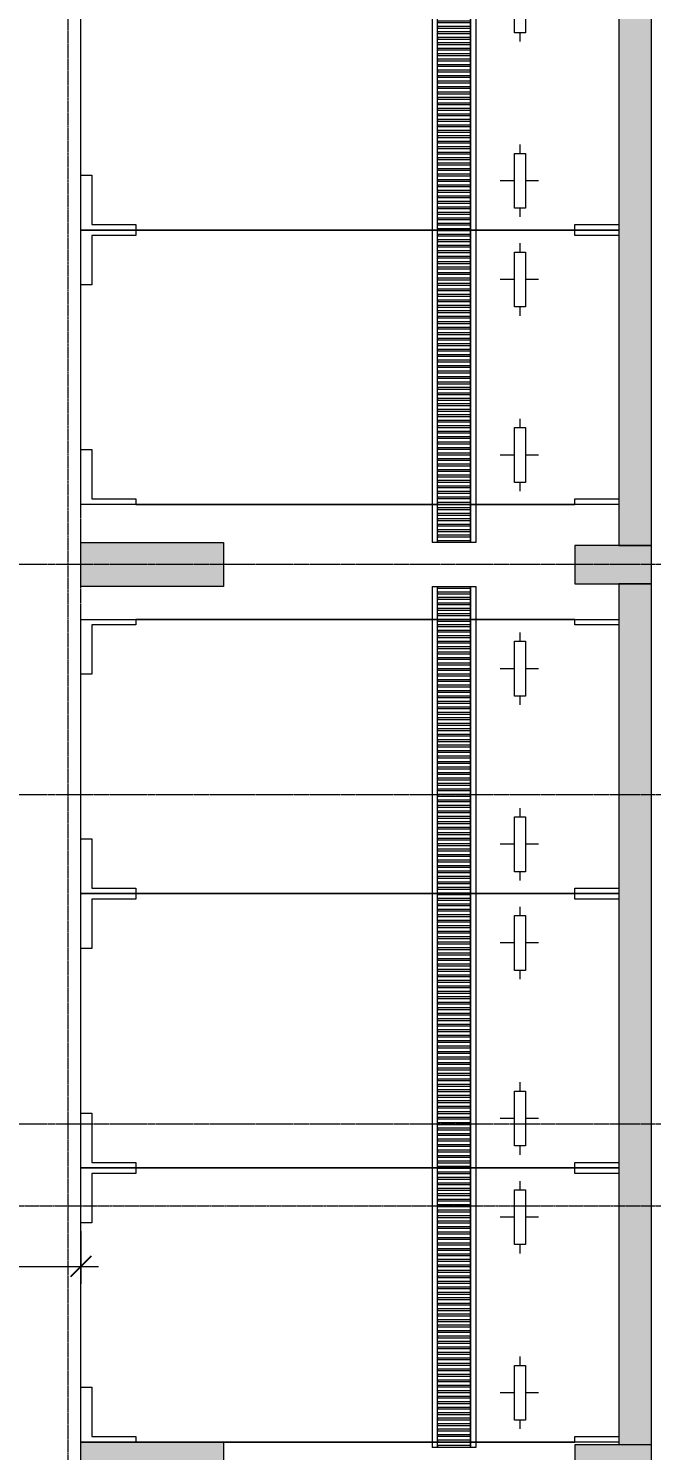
# Model space of a CAD drawing. Header units: millimetres. Extents: x 25998 to 252958, y -15958 to 83425.
# Drawn here: x 121575 to 127253, y 45461 to 58424 of the extents above; entities that cross this region are included whole.
import ezdxf

# ---------------------------------------------------------------- set-up
doc = ezdxf.new("R2010")
doc.units = ezdxf.units.MM
doc.linetypes.add('Dash Dot 3_16_', pattern=[7.9375, 4.7625, -1.5875, 0, -1.5875])
doc.linetypes.add('Grid Line', pattern=[22.225, 12.7, -3.175, 3.175, -3.175])
for name, color, linetype, lineweight in [('0-1', 7, 'Continuous', 5), ('A-ANNO-DIMS', 211, 'Continuous', 9), ('A-ANNO-DIMS-160', 211, 'Continuous', 9), ('A-FLOR', 192, 'Continuous', 9), ('A-FLOR-1', 7, 'Continuous', 9), ('A-WALL-PATT-1', 7, 'Continuous', 9), ('C-PRKG', 70, 'Continuous', 9), ('G-ANNO-SYMB-1', 111, 'Dash Dot 3_16_', 18), ('L-SITE-WALL-1', 250, 'Continuous', 18), ('L-SITE-WALL-2', 7, 'Continuous', 9), ('M-EQPM', 50, 'Continuous', 9), ('S-COLS', 52, 'Continuous', 9), ('S-COLS-1', 52, 'Continuous', 5), ('S-COLS-2', 250, 'Continuous', 18), ('S-COLS-3', 7, 'Continuous', 9), ('S-GRID-1', 1, 'Grid Line', 9)]:
    doc.layers.add(name, color=color, linetype=linetype, lineweight=lineweight)
doc.styles.add('UTM Avo', font='UTM Avo.ttf', dxfattribs={"width": 0.9, "height": 400})
doc.dimstyles.new('1_Dim_chi_tiet_2_5', dxfattribs={"dimscale": 304.8, "dimtxt": 399.720379, "dimasz": 0.629921, "dimexe": 0.524934, "dimexo": 0.0625, "dimgap": 0.052493, "dimtad": 1, "dimdec": 0, "dimrnd": 5, "dimzin": 0, "dimdsep": 46, "dimtxsty": 'UTM Avo', "dimblk1": 'OBLIQUE', "dimblk2": 'OBLIQUE', "dimsah": 1, "dimcen": 0.09, "dimdle": 0.524934, "dimazin": 0, "dimtfac": 1, "dimtdec": 4, "dimtix": 1, "dimtmove": 0, "dimatfit": 3, "dimfxl": 1.049869, "dimfxlon": 1, "dimtvp": 1, "dimtolj": 1, "dimtzin": 0, "dimarcsym": 2})

# ---------------------------------------------------------------- blocks, each defined once
blk = doc.blocks.new('M_Concrete-Rectangular-Column2 - 400x1300-812637-TKCS_MB TẦNG HẦM')
at = {"layer": 'S-COLS'}
blk.add_hatch(color=256, dxfattribs=at).paths.add_polyline_path([(-178, 200), (-650, 200), (-650, -200), (650, -200), (650, 200)])
at = {"layer": 'S-COLS-2'}
for p, q in [((-650, 200), (650, 200)), ((-650, -200), (-650, 200)), ((650, 200), (650, -200)), ((650, -200), (-650, -200))]:
    blk.add_line(p, q, dxfattribs=at)
blk = doc.blocks.new('NCV_TKTC_KET CAU_rvt-1-TKCS_MB TẦNG HẦM')
at = {"layer": 'A-WALL-PATT-1'}
for points in [[(127253, 53712), (127253, 53712), (127253, 61562), (126953, 61562), (126953, 53712), (127045, 53712)], [(127045, 45516), (127253, 45516), (127253, 53362), (126953, 53362), (126953, 45516)]]:
    blk.add_hatch(color=256, dxfattribs=at).paths.add_polyline_path(points)
at = {"layer": 'S-COLS-1'}
blk.add_hatch(color=256, dxfattribs=at).paths.add_polyline_path([(127253, 53362), (127253, 53362), (127253, 53712), (126553, 53712), (126553, 53362), (127045, 53362)])
h = blk.add_hatch(color=256, dxfattribs=at)
h.paths.add_polyline_path([(126953, 45166), (126952, 45166), (126600, 45166)])
h.paths.add_polyline_path([(126949, 45162), (126953, 45162), (126953, 45166), (127253, 45166), (127253, 45512), (126553, 45512), (126553, 45162), (126785, 45162)])
at = {"layer": 'A-FLOR-1'}
blk.add_line((127253, 45512), (127253, 45516), dxfattribs=at)
at = {"layer": 'L-SITE-WALL-1'}
for p, q in [((126953, 61562), (126953, 53712)), ((127253, 53712), (127253, 61562)), ((126953, 53362), (126953, 45516)), ((127253, 45516), (127253, 53362)), ((126953, 45516), (127253, 45516))]:
    blk.add_line(p, q, dxfattribs=at)
at = {"layer": 'L-SITE-WALL-2'}
for p, q in [((126953, 53712), (127253, 53712)), ((127253, 53362), (126953, 53362))]:
    blk.add_line(p, q, dxfattribs=at)
at = {"layer": 'S-COLS-2'}
for p, q in [((126953, 53712), (126553, 53712)), ((126553, 53712), (126553, 53362)), ((127253, 53362), (127253, 53712)), ((126553, 53362), (126953, 53362)), ((127253, 45512), (126553, 45512)), ((126553, 45512), (126553, 45162)), ((127253, 45166), (127253, 45512))]:
    blk.add_line(p, q, dxfattribs=at)
at = {"layer": 'S-COLS-3'}
for p, q in [((127253, 53712), (126953, 53712)), ((126953, 53362), (127253, 53362))]:
    blk.add_line(p, q, dxfattribs=at)
at = {"layer": 'S-COLS'}
for p in [(122703, 53537), (122703, 45337)]:
    blk.add_blockref('M_Concrete-Rectangular-Column2 - 400x1300-812637-TKCS_MB TẦNG HẦM', p, dxfattribs=at)
blk = doc.blocks.new('xe oto1 - xe oto-V10-TKCS_MB TẦNG HẦM')
at = {"layer": 'C-PRKG'}
for p, q in [((-2500, 0), (0, 0)), ((-2500, -4900), (-2500, 0)), ((-500, 0), (0, 0)), ((-500, -100), (-500, 0)), ((0, 0), (0, -500)), ((0, 0), (0, -4900)), ((-2500, 0), (-2000, 0)), ((-2500, -500), (-2500, 0)), ((-2450, -100), (-2450, -500)), ((-2000, -100), (-2450, -100)), ((-2000, 0), (-2000, -100)), ((-50, -100), (-500, -100)), ((-50, -500), (-50, -100)), ((-2450, -500), (-2500, -500)), ((-2500, -500), (-2500, -4500)), ((-2500, -4500), (-2500, -500)), ((0, -500), (-50, -500)), ((0, -500), (0, -4500)), ((0, -4500), (0, -500)), ((-2050, -3950), (-2050, -3820)), ((-2050, -3950), (-2050, -3820)), ((-450, -3950), (-450, -3820)), ((-450, -3950), (-450, -3820)), ((-2300, -4000), (-2380, -4000)), ((-2300, -4000), (-2380, -4000)), ((-2300, -3950), (-1800, -3950)), ((-2300, -4050), (-2300, -3950)), ((-1800, -3950), (-1800, -4050)), ((-1720, -4000), (-1800, -4000)), ((-1720, -4000), (-1800, -4000)), ((-700, -4000), (-780, -4000)), ((-700, -4000), (-780, -4000)), ((-700, -3950), (-200, -3950)), ((-700, -4050), (-700, -3950)), ((-200, -3950), (-200, -4050)), ((-120, -4000), (-200, -4000)), ((-120, -4000), (-200, -4000)), ((-1800, -4050), (-2300, -4050)), ((-2050, -4170), (-2050, -4050)), ((-2050, -4170), (-2050, -4050)), ((-200, -4050), (-700, -4050)), ((-450, -4170), (-450, -4050)), ((-450, -4170), (-450, -4050)), ((-2500, -4500), (-2450, -4500)), ((-2500, -4900), (-2500, -4500)), ((-2450, -4500), (-2450, -4900)), ((-50, -4500), (0, -4500)), ((-50, -4900), (-50, -4500)), ((0, -4500), (0, -4900))]:
    blk.add_line(p, q, dxfattribs=at)
blk = doc.blocks.new('THOAT NUOC 300 - w300-4023447-TKCS_MB TẦNG HẦM')
at = {"layer": 'M-EQPM'}
for p, q in [((-3875, 150), (-3875, 200)), ((3875, 200), (-3875, 200)), ((-3875, -150), (-3875, 150)), ((-3855, 150), (-3875, 150)), ((-3875, 150), (3875, 150)), ((-3855, 150), (-3855, -150)), ((-3825, -150), (-3825, 150)), ((-3805, 150), (-3825, 150)), ((-3805, 150), (-3805, -150)), ((-3775, -150), (-3775, 150)), ((-3755, 150), (-3775, 150)), ((-3755, 150), (-3755, -150)), ((-3725, -150), (-3725, 150)), ((-3705, 150), (-3725, 150)), ((-3705, 150), (-3705, -150)), ((-3676, -150), (-3676, 150)), ((-3656, 150), (-3676, 150)), ((-3656, 150), (-3656, -150)), ((-3626, -150), (-3626, 150)), ((-3606, 150), (-3626, 150)), ((-3606, 150), (-3606, -150)), ((-3576, -150), (-3576, 150)), ((-3556, 150), (-3576, 150)), ((-3556, 150), (-3556, -150)), ((-3526, -150), (-3526, 150)), ((-3506, 150), (-3526, 150)), ((-3506, 150), (-3506, -150)), ((-3476, -150), (-3476, 150)), ((-3456, 150), (-3476, 150)), ((-3456, 150), (-3456, -150)), ((-3426, -150), (-3426, 150)), ((-3406, 150), (-3426, 150)), ((-3406, 150), (-3406, -150)), ((-3376, -150), (-3376, 150)), ((-3356, 150), (-3376, 150)), ((-3356, 150), (-3356, -150)), ((-3326, -150), (-3326, 150)), ((-3306, 150), (-3326, 150)), ((-3306, 150), (-3306, -150)), ((-3277, -150), (-3277, 150)), ((-3257, 150), (-3277, 150)), ((-3257, 150), (-3257, -150)), ((-3227, -150), (-3227, 150)), ((-3207, 150), (-3227, 150)), ((-3207, 150), (-3207, -150)), ((-3177, -150), (-3177, 150)), ((-3157, 150), (-3177, 150)), ((-3157, 150), (-3157, -150)), ((-3127, -150), (-3127, 150)), ((-3107, 150), (-3127, 150)), ((-3107, 150), (-3107, -150)), ((-3077, -150), (-3077, 150)), ((-3057, 150), (-3077, 150)), ((-3057, 150), (-3057, -150)), ((-3027, -150), (-3027, 150)), ((-3007, 150), (-3027, 150)), ((-3007, 150), (-3007, -150)), ((-2977, -150), (-2977, 150)), ((-2957, 150), (-2977, 150)), ((-2957, 150), (-2957, -150)), ((-2927, -150), (-2927, 150)), ((-2907, 150), (-2927, 150)), ((-2907, 150), (-2907, -150)), ((-2878, -150), (-2878, 150)), ((-2858, 150), (-2878, 150)), ((-2858, 150), (-2858, -150)), ((-2828, -150), (-2828, 150)), ((-2808, 150), (-2828, 150)), ((-2808, 150), (-2808, -150)), ((-2778, -150), (-2778, 150)), ((-2758, 150), (-2778, 150)), ((-2758, 150), (-2758, -150)), ((-2728, -150), (-2728, 150)), ((-2708, 150), (-2728, 150)), ((-2708, 150), (-2708, -150)), ((-2678, -150), (-2678, 150)), ((-2658, 150), (-2678, 150)), ((-2658, 150), (-2658, -150)), ((-2628, -150), (-2628, 150)), ((-2608, 150), (-2628, 150)), ((-2608, 150), (-2608, -150)), ((-2578, -150), (-2578, 150)), ((-2558, 150), (-2578, 150)), ((-2558, 150), (-2558, -150)), ((-2528, -150), (-2528, 150)), ((-2508, 150), (-2528, 150)), ((-2508, 150), (-2508, -150)), ((-2479, -150), (-2479, 150)), ((-2459, 150), (-2479, 150)), ((-2459, 150), (-2459, -150)), ((-2429, -150), (-2429, 150)), ((-2409, 150), (-2429, 150)), ((-2409, 150), (-2409, -150)), ((-2379, -150), (-2379, 150)), ((-2359, 150), (-2379, 150)), ((-2359, 150), (-2359, -150)), ((-2329, -150), (-2329, 150)), ((-2309, 150), (-2329, 150)), ((-2309, 150), (-2309, -150)), ((-2279, -150), (-2279, 150)), ((-2259, 150), (-2279, 150)), ((-2259, 150), (-2259, -150)), ((-2229, -150), (-2229, 150)), ((-2209, 150), (-2229, 150)), ((-2209, 150), (-2209, -150)), ((-2179, -150), (-2179, 150)), ((-2159, 150), (-2179, 150)), ((-2159, 150), (-2159, -150)), ((-2130, -150), (-2130, 150)), ((-2110, 150), (-2130, 150)), ((-2110, 150), (-2110, -150)), ((-2080, -150), (-2080, 150)), ((-2060, 150), (-2080, 150)), ((-2060, 150), (-2060, -150)), ((-2030, -150), (-2030, 150)), ((-2010, 150), (-2030, 150)), ((-2010, 150), (-2010, -150)), ((-1980, -150), (-1980, 150)), ((-1960, 150), (-1980, 150)), ((-1960, 150), (-1960, -150)), ((-1930, -150), (-1930, 150)), ((-1910, 150), (-1930, 150)), ((-1910, 150), (-1910, -150)), ((-1880, -150), (-1880, 150)), ((-1860, 150), (-1880, 150)), ((-1860, 150), (-1860, -150)), ((-1830, -150), (-1830, 150)), ((-1810, 150), (-1830, 150)), ((-1810, 150), (-1810, -150)), ((-1780, -150), (-1780, 150)), ((-1760, 150), (-1780, 150)), ((-1760, 150), (-1760, -150)), ((-1731, -150), (-1731, 150)), ((-1711, 150), (-1731, 150)), ((-1711, 150), (-1711, -150)), ((-1681, -150), (-1681, 150)), ((-1661, 150), (-1681, 150)), ((-1661, 150), (-1661, -150)), ((-1631, -150), (-1631, 150)), ((-1611, 150), (-1631, 150)), ((-1611, 150), (-1611, -150)), ((-1581, -150), (-1581, 150)), ((-1561, 150), (-1581, 150)), ((-1561, 150), (-1561, -150)), ((-1531, -150), (-1531, 150)), ((-1511, 150), (-1531, 150)), ((-1511, 150), (-1511, -150)), ((-1481, -150), (-1481, 150)), ((-1461, 150), (-1481, 150)), ((-1461, 150), (-1461, -150)), ((-1431, -150), (-1431, 150)), ((-1411, 150), (-1431, 150)), ((-1411, 150), (-1411, -150)), ((-1381, -150), (-1381, 150)), ((-1361, 150), (-1381, 150)), ((-1361, 150), (-1361, -150)), ((-1332, -150), (-1332, 150)), ((-1312, 150), (-1332, 150)), ((-1312, 150), (-1312, -150)), ((-1282, -150), (-1282, 150)), ((-1262, 150), (-1282, 150)), ((-1262, 150), (-1262, -150)), ((-1232, -150), (-1232, 150)), ((-1212, 150), (-1232, 150)), ((-1212, 150), (-1212, -150)), ((-1182, -150), (-1182, 150)), ((-1162, 150), (-1182, 150)), ((-1162, 150), (-1162, -150)), ((-1132, -150), (-1132, 150)), ((-1112, 150), (-1132, 150)), ((-1112, 150), (-1112, -150)), ((-1082, -150), (-1082, 150)), ((-1062, 150), (-1082, 150)), ((-1062, 150), (-1062, -150)), ((-1032, -150), (-1032, 150)), ((-1012, 150), (-1032, 150)), ((-1012, 150), (-1012, -150)), ((-982, -150), (-982, 150)), ((-962, 150), (-982, 150)), ((-962, 150), (-962, -150)), ((-933, -150), (-933, 150)), ((-913, 150), (-933, 150)), ((-913, 150), (-913, -150)), ((-883, -150), (-883, 150)), ((-863, 150), (-883, 150)), ((-863, 150), (-863, -150)), ((-833, -150), (-833, 150)), ((-813, 150), (-833, 150)), ((-813, 150), (-813, -150)), ((-783, -150), (-783, 150)), ((-763, 150), (-783, 150)), ((-763, 150), (-763, -150)), ((-733, -150), (-733, 150)), ((-713, 150), (-733, 150)), ((-713, 150), (-713, -150)), ((-683, -150), (-683, 150)), ((-663, 150), (-683, 150)), ((-663, 150), (-663, -150)), ((-633, -150), (-633, 150)), ((-613, 150), (-633, 150)), ((-613, 150), (-613, -150)), ((-584, -150), (-584, 150)), ((-564, 150), (-584, 150)), ((-564, 150), (-564, -150)), ((-534, -150), (-534, 150)), ((-514, 150), (-534, 150)), ((-514, 150), (-514, -150)), ((-484, -150), (-484, 150)), ((-464, 150), (-484, 150)), ((-464, 150), (-464, -150)), ((-434, -150), (-434, 150)), ((-414, 150), (-434, 150)), ((-414, 150), (-414, -150)), ((-384, -150), (-384, 150)), ((-364, 150), (-384, 150)), ((-364, 150), (-364, -150)), ((-334, -150), (-334, 150)), ((-314, 150), (-334, 150)), ((-314, 150), (-314, -150)), ((-284, -150), (-284, 150)), ((-264, 150), (-284, 150)), ((-264, 150), (-264, -150)), ((-234, -150), (-234, 150)), ((-214, 150), (-234, 150)), ((-214, 150), (-214, -150)), ((-185, -150), (-185, 150)), ((-165, 150), (-185, 150)), ((-165, 150), (-165, -150)), ((-135, -150), (-135, 150)), ((-115, 150), (-135, 150)), ((-115, 150), (-115, -150)), ((-85, -150), (-85, 150)), ((-65, 150), (-85, 150)), ((-65, 150), (-65, -150)), ((-35, -150), (-35, 150)), ((-15, 150), (-35, 150)), ((-15, 150), (-15, -150)), ((15, -150), (15, 150)), ((35, 150), (15, 150)), ((35, 150), (35, -150)), ((65, -150), (65, 150)), ((85, 150), (65, 150)), ((85, 150), (85, -150)), ((115, -150), (115, 150)), ((135, 150), (115, 150)), ((135, 150), (135, -150)), ((165, -150), (165, 150)), ((185, 150), (165, 150)), ((185, 150), (185, -150)), ((214, -150), (214, 150)), ((234, 150), (214, 150)), ((234, 150), (234, -150)), ((264, -150), (264, 150)), ((284, 150), (264, 150)), ((284, 150), (284, -150)), ((314, -150), (314, 150)), ((334, 150), (314, 150)), ((334, 150), (334, -150)), ((364, -150), (364, 150)), ((384, 150), (364, 150)), ((384, 150), (384, -150)), ((414, -150), (414, 150)), ((434, 150), (414, 150)), ((434, 150), (434, -150)), ((464, -150), (464, 150)), ((484, 150), (464, 150)), ((484, 150), (484, -150)), ((514, -150), (514, 150)), ((534, 150), (514, 150)), ((534, 150), (534, -150)), ((564, -150), (564, 150)), ((584, 150), (564, 150)), ((584, 150), (584, -150)), ((613, -150), (613, 150)), ((633, 150), (613, 150)), ((633, 150), (633, -150)), ((663, -150), (663, 150)), ((683, 150), (663, 150)), ((683, 150), (683, -150)), ((713, -150), (713, 150)), ((733, 150), (713, 150)), ((733, 150), (733, -150)), ((763, -150), (763, 150)), ((783, 150), (763, 150)), ((783, 150), (783, -150)), ((813, -150), (813, 150)), ((833, 150), (813, 150)), ((833, 150), (833, -150)), ((863, -150), (863, 150)), ((883, 150), (863, 150)), ((883, 150), (883, -150)), ((913, -150), (913, 150)), ((933, 150), (913, 150)), ((933, 150), (933, -150)), ((962, -150), (962, 150)), ((982, 150), (962, 150)), ((982, 150), (982, -150)), ((1012, -150), (1012, 150)), ((1032, 150), (1012, 150)), ((1032, 150), (1032, -150)), ((1062, -150), (1062, 150)), ((1082, 150), (1062, 150)), ((1082, 150), (1082, -150)), ((1112, -150), (1112, 150)), ((1132, 150), (1112, 150)), ((1132, 150), (1132, -150)), ((1162, -150), (1162, 150)), ((1182, 150), (1162, 150)), ((1182, 150), (1182, -150)), ((1212, -150), (1212, 150)), ((1232, 150), (1212, 150)), ((1232, 150), (1232, -150)), ((1262, -150), (1262, 150)), ((1282, 150), (1262, 150)), ((1282, 150), (1282, -150)), ((1312, -150), (1312, 150)), ((1332, 150), (1312, 150)), ((1332, 150), (1332, -150)), ((1361, -150), (1361, 150)), ((1381, 150), (1361, 150)), ((1381, 150), (1381, -150)), ((1411, -150), (1411, 150)), ((1431, 150), (1411, 150)), ((1431, 150), (1431, -150)), ((1461, -150), (1461, 150)), ((1481, 150), (1461, 150)), ((1481, 150), (1481, -150)), ((1511, -150), (1511, 150)), ((1531, 150), (1511, 150)), ((1531, 150), (1531, -150)), ((1561, -150), (1561, 150)), ((1581, 150), (1561, 150)), ((1581, 150), (1581, -150)), ((1611, -150), (1611, 150)), ((1631, 150), (1611, 150)), ((1631, 150), (1631, -150)), ((1661, -150), (1661, 150)), ((1681, 150), (1661, 150)), ((1681, 150), (1681, -150)), ((1711, -150), (1711, 150)), ((1731, 150), (1711, 150)), ((1731, 150), (1731, -150)), ((1760, -150), (1760, 150)), ((1780, 150), (1760, 150)), ((1780, 150), (1780, -150)), ((1810, -150), (1810, 150)), ((1830, 150), (1810, 150)), ((1830, 150), (1830, -150)), ((1860, -150), (1860, 150)), ((1880, 150), (1860, 150)), ((1880, 150), (1880, -150)), ((1910, -150), (1910, 150)), ((1930, 150), (1910, 150)), ((1930, 150), (1930, -150)), ((1960, -150), (1960, 150)), ((1980, 150), (1960, 150)), ((1980, 150), (1980, -150)), ((2010, -150), (2010, 150)), ((2030, 150), (2010, 150)), ((2030, 150), (2030, -150)), ((2060, -150), (2060, 150)), ((2080, 150), (2060, 150)), ((2080, 150), (2080, -150)), ((2110, -150), (2110, 150)), ((2130, 150), (2110, 150)), ((2130, 150), (2130, -150)), ((2159, -150), (2159, 150)), ((2179, 150), (2159, 150)), ((2179, 150), (2179, -150)), ((2209, -150), (2209, 150)), ((2229, 150), (2209, 150)), ((2229, 150), (2229, -150)), ((2259, -150), (2259, 150)), ((2279, 150), (2259, 150)), ((2279, 150), (2279, -150)), ((2309, -150), (2309, 150)), ((2329, 150), (2309, 150)), ((2329, 150), (2329, -150)), ((2359, -150), (2359, 150)), ((2379, 150), (2359, 150)), ((2379, 150), (2379, -150)), ((2409, -150), (2409, 150)), ((2429, 150), (2409, 150)), ((2429, 150), (2429, -150)), ((2459, -150), (2459, 150)), ((2479, 150), (2459, 150)), ((2479, 150), (2479, -150)), ((2508, -150), (2508, 150)), ((2528, 150), (2508, 150)), ((2528, 150), (2528, -150)), ((2558, -150), (2558, 150)), ((2578, 150), (2558, 150)), ((2578, 150), (2578, -150)), ((2608, -150), (2608, 150)), ((2628, 150), (2608, 150)), ((2628, 150), (2628, -150)), ((2658, -150), (2658, 150)), ((2678, 150), (2658, 150)), ((2678, 150), (2678, -150)), ((2708, -150), (2708, 150)), ((2728, 150), (2708, 150)), ((2728, 150), (2728, -150)), ((2758, -150), (2758, 150)), ((2778, 150), (2758, 150)), ((2778, 150), (2778, -150)), ((2808, -150), (2808, 150)), ((2828, 150), (2808, 150)), ((2828, 150), (2828, -150)), ((2858, -150), (2858, 150)), ((2878, 150), (2858, 150)), ((2878, 150), (2878, -150)), ((2907, -150), (2907, 150)), ((2927, 150), (2907, 150)), ((2927, 150), (2927, -150)), ((2957, -150), (2957, 150)), ((2977, 150), (2957, 150)), ((2977, 150), (2977, -150)), ((3007, -150), (3007, 150)), ((3027, 150), (3007, 150)), ((3027, 150), (3027, -150)), ((3057, -150), (3057, 150)), ((3077, 150), (3057, 150)), ((3077, 150), (3077, -150)), ((3107, -150), (3107, 150)), ((3127, 150), (3107, 150)), ((3127, 150), (3127, -150)), ((3157, -150), (3157, 150)), ((3177, 150), (3157, 150)), ((3177, 150), (3177, -150)), ((3207, -150), (3207, 150)), ((3227, 150), (3207, 150)), ((3227, 150), (3227, -150)), ((3257, -150), (3257, 150)), ((3277, 150), (3257, 150)), ((3277, 150), (3277, -150)), ((3306, -150), (3306, 150)), ((3326, 150), (3306, 150)), ((3326, 150), (3326, -150)), ((3356, -150), (3356, 150)), ((3376, 150), (3356, 150)), ((3376, 150), (3376, -150)), ((3406, -150), (3406, 150)), ((3426, 150), (3406, 150)), ((3426, 150), (3426, -150)), ((3456, -150), (3456, 150)), ((3476, 150), (3456, 150)), ((3476, 150), (3476, -150)), ((3506, -150), (3506, 150)), ((3526, 150), (3506, 150)), ((3526, 150), (3526, -150)), ((3556, -150), (3556, 150)), ((3576, 150), (3556, 150)), ((3576, 150), (3576, -150)), ((3606, -150), (3606, 150)), ((3626, 150), (3606, 150)), ((3626, 150), (3626, -150)), ((3656, -150), (3656, 150)), ((3676, 150), (3656, 150)), ((3676, 150), (3676, -150)), ((3705, -150), (3705, 150)), ((3725, 150), (3705, 150)), ((3725, 150), (3725, -150)), ((3755, -150), (3755, 150)), ((3775, 150), (3755, 150)), ((3775, 150), (3775, -150)), ((3805, -150), (3805, 150)), ((3825, 150), (3805, 150)), ((3825, 150), (3825, -150)), ((3855, -150), (3855, 150)), ((3875, 150), (3855, 150)), ((3875, 200), (3875, 150)), ((3875, 150), (3875, -150)), ((-3875, -150), (-3855, -150)), ((-3875, -200), (-3875, -150)), ((-3875, -150), (3875, -150)), ((3875, -200), (-3875, -200)), ((-3825, -150), (-3805, -150)), ((-3775, -150), (-3755, -150)), ((-3725, -150), (-3705, -150)), ((-3676, -150), (-3656, -150)), ((-3626, -150), (-3606, -150)), ((-3576, -150), (-3556, -150)), ((-3526, -150), (-3506, -150)), ((-3476, -150), (-3456, -150)), ((-3426, -150), (-3406, -150)), ((-3376, -150), (-3356, -150)), ((-3326, -150), (-3306, -150)), ((-3277, -150), (-3257, -150)), ((-3227, -150), (-3207, -150)), ((-3177, -150), (-3157, -150)), ((-3127, -150), (-3107, -150)), ((-3077, -150), (-3057, -150)), ((-3027, -150), (-3007, -150)), ((-2977, -150), (-2957, -150)), ((-2927, -150), (-2907, -150)), ((-2878, -150), (-2858, -150)), ((-2828, -150), (-2808, -150)), ((-2778, -150), (-2758, -150)), ((-2728, -150), (-2708, -150)), ((-2678, -150), (-2658, -150)), ((-2628, -150), (-2608, -150)), ((-2578, -150), (-2558, -150)), ((-2528, -150), (-2508, -150)), ((-2479, -150), (-2459, -150)), ((-2429, -150), (-2409, -150)), ((-2379, -150), (-2359, -150)), ((-2329, -150), (-2309, -150)), ((-2279, -150), (-2259, -150)), ((-2229, -150), (-2209, -150)), ((-2179, -150), (-2159, -150)), ((-2130, -150), (-2110, -150)), ((-2080, -150), (-2060, -150)), ((-2030, -150), (-2010, -150)), ((-1980, -150), (-1960, -150)), ((-1930, -150), (-1910, -150)), ((-1880, -150), (-1860, -150)), ((-1830, -150), (-1810, -150)), ((-1780, -150), (-1760, -150)), ((-1731, -150), (-1711, -150)), ((-1681, -150), (-1661, -150)), ((-1631, -150), (-1611, -150)), ((-1581, -150), (-1561, -150)), ((-1531, -150), (-1511, -150)), ((-1481, -150), (-1461, -150)), ((-1431, -150), (-1411, -150)), ((-1381, -150), (-1361, -150)), ((-1332, -150), (-1312, -150)), ((-1282, -150), (-1262, -150)), ((-1232, -150), (-1212, -150)), ((-1182, -150), (-1162, -150)), ((-1132, -150), (-1112, -150)), ((-1082, -150), (-1062, -150)), ((-1032, -150), (-1012, -150)), ((-982, -150), (-962, -150)), ((-933, -150), (-913, -150)), ((-883, -150), (-863, -150)), ((-833, -150), (-813, -150)), ((-783, -150), (-763, -150)), ((-733, -150), (-713, -150)), ((-683, -150), (-663, -150)), ((-633, -150), (-613, -150)), ((-584, -150), (-564, -150)), ((-534, -150), (-514, -150)), ((-484, -150), (-464, -150)), ((-434, -150), (-414, -150)), ((-384, -150), (-364, -150)), ((-334, -150), (-314, -150)), ((-284, -150), (-264, -150)), ((-234, -150), (-214, -150)), ((-185, -150), (-165, -150)), ((-135, -150), (-115, -150)), ((-85, -150), (-65, -150)), ((-35, -150), (-15, -150)), ((15, -150), (35, -150)), ((65, -150), (85, -150)), ((115, -150), (135, -150)), ((165, -150), (185, -150)), ((214, -150), (234, -150)), ((264, -150), (284, -150)), ((314, -150), (334, -150)), ((364, -150), (384, -150)), ((414, -150), (434, -150)), ((464, -150), (484, -150)), ((514, -150), (534, -150)), ((564, -150), (584, -150)), ((613, -150), (633, -150)), ((663, -150), (683, -150)), ((713, -150), (733, -150)), ((763, -150), (783, -150)), ((813, -150), (833, -150)), ((863, -150), (883, -150)), ((913, -150), (933, -150)), ((962, -150), (982, -150)), ((1012, -150), (1032, -150)), ((1062, -150), (1082, -150)), ((1112, -150), (1132, -150)), ((1162, -150), (1182, -150)), ((1212, -150), (1232, -150)), ((1262, -150), (1282, -150)), ((1312, -150), (1332, -150)), ((1361, -150), (1381, -150)), ((1411, -150), (1431, -150)), ((1461, -150), (1481, -150)), ((1511, -150), (1531, -150)), ((1561, -150), (1581, -150)), ((1611, -150), (1631, -150)), ((1661, -150), (1681, -150)), ((1711, -150), (1731, -150)), ((1760, -150), (1780, -150)), ((1810, -150), (1830, -150)), ((1860, -150), (1880, -150)), ((1910, -150), (1930, -150)), ((1960, -150), (1980, -150)), ((2010, -150), (2030, -150)), ((2060, -150), (2080, -150)), ((2110, -150), (2130, -150)), ((2159, -150), (2179, -150)), ((2209, -150), (2229, -150)), ((2259, -150), (2279, -150)), ((2309, -150), (2329, -150)), ((2359, -150), (2379, -150)), ((2409, -150), (2429, -150)), ((2459, -150), (2479, -150)), ((2508, -150), (2528, -150)), ((2558, -150), (2578, -150)), ((2608, -150), (2628, -150)), ((2658, -150), (2678, -150)), ((2708, -150), (2728, -150)), ((2758, -150), (2778, -150)), ((2808, -150), (2828, -150)), ((2858, -150), (2878, -150)), ((2907, -150), (2927, -150)), ((2957, -150), (2977, -150)), ((3007, -150), (3027, -150)), ((3057, -150), (3077, -150)), ((3107, -150), (3127, -150)), ((3157, -150), (3177, -150)), ((3207, -150), (3227, -150)), ((3257, -150), (3277, -150)), ((3306, -150), (3326, -150)), ((3356, -150), (3376, -150)), ((3406, -150), (3426, -150)), ((3456, -150), (3476, -150)), ((3506, -150), (3526, -150)), ((3556, -150), (3576, -150)), ((3606, -150), (3626, -150)), ((3656, -150), (3676, -150)), ((3705, -150), (3725, -150)), ((3755, -150), (3775, -150)), ((3805, -150), (3825, -150)), ((3855, -150), (3875, -150)), ((3875, -150), (3875, -200))]:
    blk.add_line(p, q, dxfattribs=at)
blk = doc.blocks.new('THOAT NUOC 300 - w300-4042285-TKCS_MB TẦNG HẦM')
at = {"layer": 'M-EQPM'}
for p, q in [((-3925, 150), (-3925, 200)), ((3925, 200), (-3925, 200)), ((-3925, -150), (-3925, 150)), ((-3905, 150), (-3925, 150)), ((-3925, 150), (3925, 150)), ((-3905, 150), (-3905, -150)), ((-3875, -150), (-3875, 150)), ((-3855, 150), (-3875, 150)), ((-3855, 150), (-3855, -150)), ((-3825, -150), (-3825, 150)), ((-3805, 150), (-3825, 150)), ((-3805, 150), (-3805, -150)), ((-3775, -150), (-3775, 150)), ((-3755, 150), (-3775, 150)), ((-3755, 150), (-3755, -150)), ((-3726, -150), (-3726, 150)), ((-3706, 150), (-3726, 150)), ((-3706, 150), (-3706, -150)), ((-3676, -150), (-3676, 150)), ((-3656, 150), (-3676, 150)), ((-3656, 150), (-3656, -150)), ((-3626, -150), (-3626, 150)), ((-3606, 150), (-3626, 150)), ((-3606, 150), (-3606, -150)), ((-3576, -150), (-3576, 150)), ((-3556, 150), (-3576, 150)), ((-3556, 150), (-3556, -150)), ((-3526, -150), (-3526, 150)), ((-3506, 150), (-3526, 150)), ((-3506, 150), (-3506, -150)), ((-3476, -150), (-3476, 150)), ((-3456, 150), (-3476, 150)), ((-3456, 150), (-3456, -150)), ((-3426, -150), (-3426, 150)), ((-3406, 150), (-3426, 150)), ((-3406, 150), (-3406, -150)), ((-3376, -150), (-3376, 150)), ((-3356, 150), (-3376, 150)), ((-3356, 150), (-3356, -150)), ((-3327, -150), (-3327, 150)), ((-3307, 150), (-3327, 150)), ((-3307, 150), (-3307, -150)), ((-3277, -150), (-3277, 150)), ((-3257, 150), (-3277, 150)), ((-3257, 150), (-3257, -150)), ((-3227, -150), (-3227, 150)), ((-3207, 150), (-3227, 150)), ((-3207, 150), (-3207, -150)), ((-3177, -150), (-3177, 150)), ((-3157, 150), (-3177, 150)), ((-3157, 150), (-3157, -150)), ((-3127, -150), (-3127, 150)), ((-3107, 150), (-3127, 150)), ((-3107, 150), (-3107, -150)), ((-3077, -150), (-3077, 150)), ((-3057, 150), (-3077, 150)), ((-3057, 150), (-3057, -150)), ((-3027, -150), (-3027, 150)), ((-3007, 150), (-3027, 150)), ((-3007, 150), (-3007, -150)), ((-2977, -150), (-2977, 150)), ((-2957, 150), (-2977, 150)), ((-2957, 150), (-2957, -150)), ((-2928, -150), (-2928, 150)), ((-2908, 150), (-2928, 150)), ((-2908, 150), (-2908, -150)), ((-2878, -150), (-2878, 150)), ((-2858, 150), (-2878, 150)), ((-2858, 150), (-2858, -150)), ((-2828, -150), (-2828, 150)), ((-2808, 150), (-2828, 150)), ((-2808, 150), (-2808, -150)), ((-2778, -150), (-2778, 150)), ((-2758, 150), (-2778, 150)), ((-2758, 150), (-2758, -150)), ((-2728, -150), (-2728, 150)), ((-2708, 150), (-2728, 150)), ((-2708, 150), (-2708, -150)), ((-2678, -150), (-2678, 150)), ((-2658, 150), (-2678, 150)), ((-2658, 150), (-2658, -150)), ((-2628, -150), (-2628, 150)), ((-2608, 150), (-2628, 150)), ((-2608, 150), (-2608, -150)), ((-2578, -150), (-2578, 150)), ((-2558, 150), (-2578, 150)), ((-2558, 150), (-2558, -150)), ((-2529, -150), (-2529, 150)), ((-2509, 150), (-2529, 150)), ((-2509, 150), (-2509, -150)), ((-2479, -150), (-2479, 150)), ((-2459, 150), (-2479, 150)), ((-2459, 150), (-2459, -150)), ((-2429, -150), (-2429, 150)), ((-2409, 150), (-2429, 150)), ((-2409, 150), (-2409, -150)), ((-2379, -150), (-2379, 150)), ((-2359, 150), (-2379, 150)), ((-2359, 150), (-2359, -150)), ((-2329, -150), (-2329, 150)), ((-2309, 150), (-2329, 150)), ((-2309, 150), (-2309, -150)), ((-2279, -150), (-2279, 150)), ((-2259, 150), (-2279, 150)), ((-2259, 150), (-2259, -150)), ((-2229, -150), (-2229, 150)), ((-2209, 150), (-2229, 150)), ((-2209, 150), (-2209, -150)), ((-2179, -150), (-2179, 150)), ((-2159, 150), (-2179, 150)), ((-2159, 150), (-2159, -150)), ((-2130, -150), (-2130, 150)), ((-2110, 150), (-2130, 150)), ((-2110, 150), (-2110, -150)), ((-2080, -150), (-2080, 150)), ((-2060, 150), (-2080, 150)), ((-2060, 150), (-2060, -150)), ((-2030, -150), (-2030, 150)), ((-2010, 150), (-2030, 150)), ((-2010, 150), (-2010, -150)), ((-1980, -150), (-1980, 150)), ((-1960, 150), (-1980, 150)), ((-1960, 150), (-1960, -150)), ((-1930, -150), (-1930, 150)), ((-1910, 150), (-1930, 150)), ((-1910, 150), (-1910, -150)), ((-1880, -150), (-1880, 150)), ((-1860, 150), (-1880, 150)), ((-1860, 150), (-1860, -150)), ((-1830, -150), (-1830, 150)), ((-1810, 150), (-1830, 150)), ((-1810, 150), (-1810, -150)), ((-1780, -150), (-1780, 150)), ((-1760, 150), (-1780, 150)), ((-1760, 150), (-1760, -150)), ((-1731, -150), (-1731, 150)), ((-1711, 150), (-1731, 150)), ((-1711, 150), (-1711, -150)), ((-1681, -150), (-1681, 150)), ((-1661, 150), (-1681, 150)), ((-1661, 150), (-1661, -150)), ((-1631, -150), (-1631, 150)), ((-1611, 150), (-1631, 150)), ((-1611, 150), (-1611, -150)), ((-1581, -150), (-1581, 150)), ((-1561, 150), (-1581, 150)), ((-1561, 150), (-1561, -150)), ((-1531, -150), (-1531, 150)), ((-1511, 150), (-1531, 150)), ((-1511, 150), (-1511, -150)), ((-1481, -150), (-1481, 150)), ((-1461, 150), (-1481, 150)), ((-1461, 150), (-1461, -150)), ((-1431, -150), (-1431, 150)), ((-1411, 150), (-1431, 150)), ((-1411, 150), (-1411, -150)), ((-1381, -150), (-1381, 150)), ((-1361, 150), (-1381, 150)), ((-1361, 150), (-1361, -150)), ((-1332, -150), (-1332, 150)), ((-1312, 150), (-1332, 150)), ((-1312, 150), (-1312, -150)), ((-1282, -150), (-1282, 150)), ((-1262, 150), (-1282, 150)), ((-1262, 150), (-1262, -150)), ((-1232, -150), (-1232, 150)), ((-1212, 150), (-1232, 150)), ((-1212, 150), (-1212, -150)), ((-1182, -150), (-1182, 150)), ((-1162, 150), (-1182, 150)), ((-1162, 150), (-1162, -150)), ((-1132, -150), (-1132, 150)), ((-1112, 150), (-1132, 150)), ((-1112, 150), (-1112, -150)), ((-1082, -150), (-1082, 150)), ((-1062, 150), (-1082, 150)), ((-1062, 150), (-1062, -150)), ((-1032, -150), (-1032, 150)), ((-1012, 150), (-1032, 150)), ((-1012, 150), (-1012, -150)), ((-983, -150), (-983, 150)), ((-963, 150), (-983, 150)), ((-963, 150), (-963, -150)), ((-933, -150), (-933, 150)), ((-913, 150), (-933, 150)), ((-913, 150), (-913, -150)), ((-883, -150), (-883, 150)), ((-863, 150), (-883, 150)), ((-863, 150), (-863, -150)), ((-833, -150), (-833, 150)), ((-813, 150), (-833, 150)), ((-813, 150), (-813, -150)), ((-783, -150), (-783, 150)), ((-763, 150), (-783, 150)), ((-763, 150), (-763, -150)), ((-733, -150), (-733, 150)), ((-713, 150), (-733, 150)), ((-713, 150), (-713, -150)), ((-683, -150), (-683, 150)), ((-663, 150), (-683, 150)), ((-663, 150), (-663, -150)), ((-633, -150), (-633, 150)), ((-613, 150), (-633, 150)), ((-613, 150), (-613, -150)), ((-584, -150), (-584, 150)), ((-564, 150), (-584, 150)), ((-564, 150), (-564, -150)), ((-534, -150), (-534, 150)), ((-514, 150), (-534, 150)), ((-514, 150), (-514, -150)), ((-484, -150), (-484, 150)), ((-464, 150), (-484, 150)), ((-464, 150), (-464, -150)), ((-434, -150), (-434, 150)), ((-414, 150), (-434, 150)), ((-414, 150), (-414, -150)), ((-384, -150), (-384, 150)), ((-364, 150), (-384, 150)), ((-364, 150), (-364, -150)), ((-334, -150), (-334, 150)), ((-314, 150), (-334, 150)), ((-314, 150), (-314, -150)), ((-284, -150), (-284, 150)), ((-264, 150), (-284, 150)), ((-264, 150), (-264, -150)), ((-234, -150), (-234, 150)), ((-214, 150), (-234, 150)), ((-214, 150), (-214, -150)), ((-185, -150), (-185, 150)), ((-165, 150), (-185, 150)), ((-165, 150), (-165, -150)), ((-135, -150), (-135, 150)), ((-115, 150), (-135, 150)), ((-115, 150), (-115, -150)), ((-85, -150), (-85, 150)), ((-65, 150), (-85, 150)), ((-65, 150), (-65, -150)), ((-35, -150), (-35, 150)), ((-15, 150), (-35, 150)), ((-15, 150), (-15, -150)), ((15, -150), (15, 150)), ((35, 150), (15, 150)), ((35, 150), (35, -150)), ((65, -150), (65, 150)), ((85, 150), (65, 150)), ((85, 150), (85, -150)), ((115, -150), (115, 150)), ((135, 150), (115, 150)), ((135, 150), (135, -150)), ((165, -150), (165, 150)), ((185, 150), (165, 150)), ((185, 150), (185, -150)), ((214, -150), (214, 150)), ((234, 150), (214, 150)), ((234, 150), (234, -150)), ((264, -150), (264, 150)), ((284, 150), (264, 150)), ((284, 150), (284, -150)), ((314, -150), (314, 150)), ((334, 150), (314, 150)), ((334, 150), (334, -150)), ((364, -150), (364, 150)), ((384, 150), (364, 150)), ((384, 150), (384, -150)), ((414, -150), (414, 150)), ((434, 150), (414, 150)), ((434, 150), (434, -150)), ((464, -150), (464, 150)), ((484, 150), (464, 150)), ((484, 150), (484, -150)), ((514, -150), (514, 150)), ((534, 150), (514, 150)), ((534, 150), (534, -150)), ((564, -150), (564, 150)), ((584, 150), (564, 150)), ((584, 150), (584, -150)), ((613, -150), (613, 150)), ((633, 150), (613, 150)), ((633, 150), (633, -150)), ((663, -150), (663, 150)), ((683, 150), (663, 150)), ((683, 150), (683, -150)), ((713, -150), (713, 150)), ((733, 150), (713, 150)), ((733, 150), (733, -150)), ((763, -150), (763, 150)), ((783, 150), (763, 150)), ((783, 150), (783, -150)), ((813, -150), (813, 150)), ((833, 150), (813, 150)), ((833, 150), (833, -150)), ((863, -150), (863, 150)), ((883, 150), (863, 150)), ((883, 150), (883, -150)), ((913, -150), (913, 150)), ((933, 150), (913, 150)), ((933, 150), (933, -150)), ((963, -150), (963, 150)), ((983, 150), (963, 150)), ((983, 150), (983, -150)), ((1012, -150), (1012, 150)), ((1032, 150), (1012, 150)), ((1032, 150), (1032, -150)), ((1062, -150), (1062, 150)), ((1082, 150), (1062, 150)), ((1082, 150), (1082, -150)), ((1112, -150), (1112, 150)), ((1132, 150), (1112, 150)), ((1132, 150), (1132, -150)), ((1162, -150), (1162, 150)), ((1182, 150), (1162, 150)), ((1182, 150), (1182, -150)), ((1212, -150), (1212, 150)), ((1232, 150), (1212, 150)), ((1232, 150), (1232, -150)), ((1262, -150), (1262, 150)), ((1282, 150), (1262, 150)), ((1282, 150), (1282, -150)), ((1312, -150), (1312, 150)), ((1332, 150), (1312, 150)), ((1332, 150), (1332, -150)), ((1361, -150), (1361, 150)), ((1381, 150), (1361, 150)), ((1381, 150), (1381, -150)), ((1411, -150), (1411, 150)), ((1431, 150), (1411, 150)), ((1431, 150), (1431, -150)), ((1461, -150), (1461, 150)), ((1481, 150), (1461, 150)), ((1481, 150), (1481, -150)), ((1511, -150), (1511, 150)), ((1531, 150), (1511, 150)), ((1531, 150), (1531, -150)), ((1561, -150), (1561, 150)), ((1581, 150), (1561, 150)), ((1581, 150), (1581, -150)), ((1611, -150), (1611, 150)), ((1631, 150), (1611, 150)), ((1631, 150), (1631, -150)), ((1661, -150), (1661, 150)), ((1681, 150), (1661, 150)), ((1681, 150), (1681, -150)), ((1711, -150), (1711, 150)), ((1731, 150), (1711, 150)), ((1731, 150), (1731, -150)), ((1760, -150), (1760, 150)), ((1780, 150), (1760, 150)), ((1780, 150), (1780, -150)), ((1810, -150), (1810, 150)), ((1830, 150), (1810, 150)), ((1830, 150), (1830, -150)), ((1860, -150), (1860, 150)), ((1880, 150), (1860, 150)), ((1880, 150), (1880, -150)), ((1910, -150), (1910, 150)), ((1930, 150), (1910, 150)), ((1930, 150), (1930, -150)), ((1960, -150), (1960, 150)), ((1980, 150), (1960, 150)), ((1980, 150), (1980, -150)), ((2010, -150), (2010, 150)), ((2030, 150), (2010, 150)), ((2030, 150), (2030, -150)), ((2060, -150), (2060, 150)), ((2080, 150), (2060, 150)), ((2080, 150), (2080, -150)), ((2110, -150), (2110, 150)), ((2130, 150), (2110, 150)), ((2130, 150), (2130, -150)), ((2159, -150), (2159, 150)), ((2179, 150), (2159, 150)), ((2179, 150), (2179, -150)), ((2209, -150), (2209, 150)), ((2229, 150), (2209, 150)), ((2229, 150), (2229, -150)), ((2259, -150), (2259, 150)), ((2279, 150), (2259, 150)), ((2279, 150), (2279, -150)), ((2309, -150), (2309, 150)), ((2329, 150), (2309, 150)), ((2329, 150), (2329, -150)), ((2359, -150), (2359, 150)), ((2379, 150), (2359, 150)), ((2379, 150), (2379, -150)), ((2409, -150), (2409, 150)), ((2429, 150), (2409, 150)), ((2429, 150), (2429, -150)), ((2459, -150), (2459, 150)), ((2479, 150), (2459, 150)), ((2479, 150), (2479, -150)), ((2509, -150), (2509, 150)), ((2529, 150), (2509, 150)), ((2529, 150), (2529, -150)), ((2558, -150), (2558, 150)), ((2578, 150), (2558, 150)), ((2578, 150), (2578, -150)), ((2608, -150), (2608, 150)), ((2628, 150), (2608, 150)), ((2628, 150), (2628, -150)), ((2658, -150), (2658, 150)), ((2678, 150), (2658, 150)), ((2678, 150), (2678, -150)), ((2708, -150), (2708, 150)), ((2728, 150), (2708, 150)), ((2728, 150), (2728, -150)), ((2758, -150), (2758, 150)), ((2778, 150), (2758, 150)), ((2778, 150), (2778, -150)), ((2808, -150), (2808, 150)), ((2828, 150), (2808, 150)), ((2828, 150), (2828, -150)), ((2858, -150), (2858, 150)), ((2878, 150), (2858, 150)), ((2878, 150), (2878, -150)), ((2908, -150), (2908, 150)), ((2928, 150), (2908, 150)), ((2928, 150), (2928, -150)), ((2957, -150), (2957, 150)), ((2977, 150), (2957, 150)), ((2977, 150), (2977, -150)), ((3007, -150), (3007, 150)), ((3027, 150), (3007, 150)), ((3027, 150), (3027, -150)), ((3057, -150), (3057, 150)), ((3077, 150), (3057, 150)), ((3077, 150), (3077, -150)), ((3107, -150), (3107, 150)), ((3127, 150), (3107, 150)), ((3127, 150), (3127, -150)), ((3157, -150), (3157, 150)), ((3177, 150), (3157, 150)), ((3177, 150), (3177, -150)), ((3207, -150), (3207, 150)), ((3227, 150), (3207, 150)), ((3227, 150), (3227, -150)), ((3257, -150), (3257, 150)), ((3277, 150), (3257, 150)), ((3277, 150), (3277, -150)), ((3307, -150), (3307, 150)), ((3327, 150), (3307, 150)), ((3327, 150), (3327, -150)), ((3356, -150), (3356, 150)), ((3376, 150), (3356, 150)), ((3376, 150), (3376, -150)), ((3406, -150), (3406, 150)), ((3426, 150), (3406, 150)), ((3426, 150), (3426, -150)), ((3456, -150), (3456, 150)), ((3476, 150), (3456, 150)), ((3476, 150), (3476, -150)), ((3506, -150), (3506, 150)), ((3526, 150), (3506, 150)), ((3526, 150), (3526, -150)), ((3556, -150), (3556, 150)), ((3576, 150), (3556, 150)), ((3576, 150), (3576, -150)), ((3606, -150), (3606, 150)), ((3626, 150), (3606, 150)), ((3626, 150), (3626, -150)), ((3656, -150), (3656, 150)), ((3676, 150), (3656, 150)), ((3676, 150), (3676, -150)), ((3706, -150), (3706, 150)), ((3726, 150), (3706, 150)), ((3726, 150), (3726, -150)), ((3755, -150), (3755, 150)), ((3775, 150), (3755, 150)), ((3775, 150), (3775, -150)), ((3805, -150), (3805, 150)), ((3825, 150), (3805, 150)), ((3825, 150), (3825, -150)), ((3855, -150), (3855, 150)), ((3875, 150), (3855, 150)), ((3875, 150), (3875, -150)), ((3905, -150), (3905, 150)), ((3925, 150), (3905, 150)), ((3925, 200), (3925, 150)), ((3925, 150), (3925, -150)), ((-3925, -150), (-3905, -150)), ((-3925, -200), (-3925, -150)), ((-3925, -150), (3925, -150)), ((3925, -200), (-3925, -200)), ((-3875, -150), (-3855, -150)), ((-3825, -150), (-3805, -150)), ((-3775, -150), (-3755, -150)), ((-3726, -150), (-3706, -150)), ((-3676, -150), (-3656, -150)), ((-3626, -150), (-3606, -150)), ((-3576, -150), (-3556, -150)), ((-3526, -150), (-3506, -150)), ((-3476, -150), (-3456, -150)), ((-3426, -150), (-3406, -150)), ((-3376, -150), (-3356, -150)), ((-3327, -150), (-3307, -150)), ((-3277, -150), (-3257, -150)), ((-3227, -150), (-3207, -150)), ((-3177, -150), (-3157, -150)), ((-3127, -150), (-3107, -150)), ((-3077, -150), (-3057, -150)), ((-3027, -150), (-3007, -150)), ((-2977, -150), (-2957, -150)), ((-2928, -150), (-2908, -150)), ((-2878, -150), (-2858, -150)), ((-2828, -150), (-2808, -150)), ((-2778, -150), (-2758, -150)), ((-2728, -150), (-2708, -150)), ((-2678, -150), (-2658, -150)), ((-2628, -150), (-2608, -150)), ((-2578, -150), (-2558, -150)), ((-2529, -150), (-2509, -150)), ((-2479, -150), (-2459, -150)), ((-2429, -150), (-2409, -150)), ((-2379, -150), (-2359, -150)), ((-2329, -150), (-2309, -150)), ((-2279, -150), (-2259, -150)), ((-2229, -150), (-2209, -150)), ((-2179, -150), (-2159, -150)), ((-2130, -150), (-2110, -150)), ((-2080, -150), (-2060, -150)), ((-2030, -150), (-2010, -150)), ((-1980, -150), (-1960, -150)), ((-1930, -150), (-1910, -150)), ((-1880, -150), (-1860, -150)), ((-1830, -150), (-1810, -150)), ((-1780, -150), (-1760, -150)), ((-1731, -150), (-1711, -150)), ((-1681, -150), (-1661, -150)), ((-1631, -150), (-1611, -150)), ((-1581, -150), (-1561, -150)), ((-1531, -150), (-1511, -150)), ((-1481, -150), (-1461, -150)), ((-1431, -150), (-1411, -150)), ((-1381, -150), (-1361, -150)), ((-1332, -150), (-1312, -150)), ((-1282, -150), (-1262, -150)), ((-1232, -150), (-1212, -150)), ((-1182, -150), (-1162, -150)), ((-1132, -150), (-1112, -150)), ((-1082, -150), (-1062, -150)), ((-1032, -150), (-1012, -150)), ((-983, -150), (-963, -150)), ((-933, -150), (-913, -150)), ((-883, -150), (-863, -150)), ((-833, -150), (-813, -150)), ((-783, -150), (-763, -150)), ((-733, -150), (-713, -150)), ((-683, -150), (-663, -150)), ((-633, -150), (-613, -150)), ((-584, -150), (-564, -150)), ((-534, -150), (-514, -150)), ((-484, -150), (-464, -150)), ((-434, -150), (-414, -150)), ((-384, -150), (-364, -150)), ((-334, -150), (-314, -150)), ((-284, -150), (-264, -150)), ((-234, -150), (-214, -150)), ((-185, -150), (-165, -150)), ((-135, -150), (-115, -150)), ((-85, -150), (-65, -150)), ((-35, -150), (-15, -150)), ((15, -150), (35, -150)), ((65, -150), (85, -150)), ((115, -150), (135, -150)), ((165, -150), (185, -150)), ((214, -150), (234, -150)), ((264, -150), (284, -150)), ((314, -150), (334, -150)), ((364, -150), (384, -150)), ((414, -150), (434, -150)), ((464, -150), (484, -150)), ((514, -150), (534, -150)), ((564, -150), (584, -150)), ((613, -150), (633, -150)), ((663, -150), (683, -150)), ((713, -150), (733, -150)), ((763, -150), (783, -150)), ((813, -150), (833, -150)), ((863, -150), (883, -150)), ((913, -150), (933, -150)), ((963, -150), (983, -150)), ((1012, -150), (1032, -150)), ((1062, -150), (1082, -150)), ((1112, -150), (1132, -150)), ((1162, -150), (1182, -150)), ((1212, -150), (1232, -150)), ((1262, -150), (1282, -150)), ((1312, -150), (1332, -150)), ((1361, -150), (1381, -150)), ((1411, -150), (1431, -150)), ((1461, -150), (1481, -150)), ((1511, -150), (1531, -150)), ((1561, -150), (1581, -150)), ((1611, -150), (1631, -150)), ((1661, -150), (1681, -150)), ((1711, -150), (1731, -150)), ((1760, -150), (1780, -150)), ((1810, -150), (1830, -150)), ((1860, -150), (1880, -150)), ((1910, -150), (1930, -150)), ((1960, -150), (1980, -150)), ((2010, -150), (2030, -150)), ((2060, -150), (2080, -150)), ((2110, -150), (2130, -150)), ((2159, -150), (2179, -150)), ((2209, -150), (2229, -150)), ((2259, -150), (2279, -150)), ((2309, -150), (2329, -150)), ((2359, -150), (2379, -150)), ((2409, -150), (2429, -150)), ((2459, -150), (2479, -150)), ((2509, -150), (2529, -150)), ((2558, -150), (2578, -150)), ((2608, -150), (2628, -150)), ((2658, -150), (2678, -150)), ((2708, -150), (2728, -150)), ((2758, -150), (2778, -150)), ((2808, -150), (2828, -150)), ((2858, -150), (2878, -150)), ((2908, -150), (2928, -150)), ((2957, -150), (2977, -150)), ((3007, -150), (3027, -150)), ((3057, -150), (3077, -150)), ((3107, -150), (3127, -150)), ((3157, -150), (3177, -150)), ((3207, -150), (3227, -150)), ((3257, -150), (3277, -150)), ((3307, -150), (3327, -150)), ((3356, -150), (3376, -150)), ((3406, -150), (3426, -150)), ((3456, -150), (3476, -150)), ((3506, -150), (3526, -150)), ((3556, -150), (3576, -150)), ((3606, -150), (3626, -150)), ((3656, -150), (3676, -150)), ((3706, -150), (3726, -150)), ((3755, -150), (3775, -150)), ((3805, -150), (3825, -150)), ((3855, -150), (3875, -150)), ((3905, -150), (3925, -150)), ((3925, -150), (3925, -200))]:
    blk.add_line(p, q, dxfattribs=at)
blk = doc.blocks.new('DIMBLOCK17-TKCS_MB TẦNG HẦM')
at = {"layer": 'A-ANNO-DIMS-160'}
for p, q in [((116453, 47460), (116453, 46980)), ((116453, 47140), (116453, 47460)), ((122053, 47460), (122053, 46980)), ((122053, 47140), (122053, 47460)), ((116293, 47140), (122213, 47140))]:
    blk.add_line(p, q, dxfattribs=at)
at = {"layer": 'A-ANNO-DIMS-160', "lineweight": 25}
for p, q in [((116453, 47140), (116549, 47236)), ((122053, 47140), (122149, 47236)), ((116453, 47140), (116357, 47044)), ((122053, 47140), (121957, 47044))]:
    blk.add_line(p, q, dxfattribs=at)
at = {"layer": 'A-ANNO-DIMS-160', "color": 0, "insert": (118705, 47660), "char_height": 400, "width": 1314.64, "attachment_point": 1, "line_spacing_factor": 1.110334, "style": 'UTM Avo'}
blk.add_mtext('5600', dxfattribs=at)
blk = doc.blocks.new('_Oblique')
at = {"color": 0, "linetype": 'ByBlock', "lineweight": -2}
blk.add_line((-0.5, -0.5), (0.5, 0.5), dxfattribs=at)

msp = doc.modelspace()

# ---------------------------------------------------------------- linework, layer by layer
at = {"layer": 'A-FLOR'}
for p, q in [((125302.6, 53736.9), (125302.6, 61486.9)), ((125602.6, 61486.9), (125602.6, 53736.9)), ((125602.6, 53736.9), (125302.6, 53736.9)), ((125302.6, 45488.6), (125302.6, 53338.6)), ((125302.6, 53338.6), (125602.6, 53338.6)), ((125602.6, 53338.6), (125602.6, 45488.6)), ((126952.6, 45511.9), (126952.6, 45515.6)), ((125602.6, 45488.6), (125302.6, 45488.6))]:
    msp.add_line(p, q, dxfattribs=at)
at = {"layer": 'G-ANNO-SYMB-1'}
for p, q in [((121932.6, 83043.8), (121932.6, 10257.4)), ((26379.4, 47691.5), (134566.1, 47691.5))]:
    msp.add_line(p, q, dxfattribs=at)
at = {"layer": 'S-GRID-1'}
for p, q in [((122052.6, 16318.9), (122052.6, 77184.9)), ((127252.6, 16318.9), (127252.6, 77184.9)), ((128880.9, 53536.9), (31838.8, 53536.9)), ((128880.9, 51436.9), (31838.8, 51436.9)), ((128880.9, 48436.9), (31838.8, 48436.9))]:
    msp.add_line(p, q, dxfattribs=at)

# ---------------------------------------------------------------- block references
at = {"layer": '0-1'}
msp.add_blockref('NCV_TKTC_KET CAU_rvt-1-TKCS_MB TẦNG HẦM', (0, 0), dxfattribs=at)
at = {"layer": 'C-PRKG', "rotation": 89.99999999999955}
for p in [(122052.6, 59085.7), (122052.6, 56585.7), (122052.6, 53037.6), (122052.6, 50537.6), (122052.6, 48037.6)]:
    msp.add_blockref('xe oto1 - xe oto-V10-TKCS_MB TẦNG HẦM', p, dxfattribs=at)
at = {"layer": 'M-EQPM', "rotation": 89.99999999999993}
for name, p in [('THOAT NUOC 300 - w300-4023447-TKCS_MB TẦNG HẦM', (125452.6, 57611.9)), ('THOAT NUOC 300 - w300-4042285-TKCS_MB TẦNG HẦM', (125452.6, 49413.6))]:
    msp.add_blockref(name, p, dxfattribs=at)

# ---------------------------------------------------------------- dimensions: what is measured, and where the dimension line sits
at = {"layer": 'A-ANNO-DIMS'}
dim = msp.add_linear_dim(base=(122052.6, 47140.2), p1=(116452.6, 47460.2), p2=(122052.6, 47460.2), dimstyle='1_Dim_chi_tiet_2_5', override={"dimpost": '<>', "dimfxl": 5600}, dxfattribs=at)
dim.commit()
dim.dimension.update_dxf_attribs({"geometry": 'DIMBLOCK17-TKCS_MB TẦNG HẦM', "text_midpoint": (119252.6, 47363.2)})

doc.saveas('drawing.dxf')
